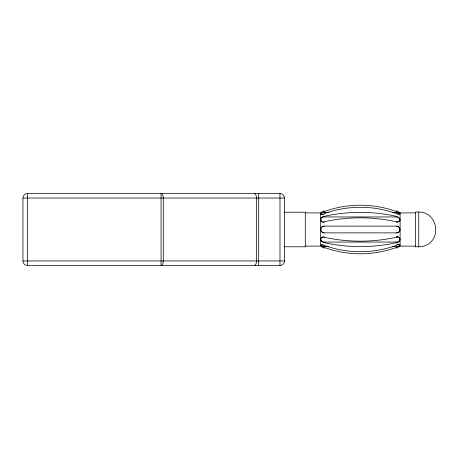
<?xml version="1.0" encoding="UTF-8"?>
<svg xmlns="http://www.w3.org/2000/svg" width="459" height="459" viewBox="0 0 459 459"><rect width="100%" height="100%" fill="white"/><g stroke="black" fill="none" stroke-linecap="round" stroke-linejoin="round"><path stroke-width="0.69" d="M418.751 246.799C443.675 246.024 439.9 208.747 415.378 212.201L415.378 246.799L418.751 246.799L418.751 212.201M400.105 212.953L415.378 212.873M27.442 193.555L279.979 193.555A4.492 4.492 0 0 1 284.471 198.047L284.471 260.953A4.492 4.492 0 0 1 279.979 265.445L27.442 265.445A4.492 4.492 0 0 1 22.95 260.953L22.95 198.047A4.492 4.492 0 0 1 27.442 193.555L27.442 265.445M22.95 198.047L284.471 198.047M284.075 212.201L305.287 212.201L305.287 246.799L284.075 246.799M323.429 214.617A3.368 1.044 0 0 1 320.812 213.487A3.368 1.044 0 0 1 324.163 212.563L328.46 212.563M392.21 212.563L396.507 212.563A3.368 1.044 0 0 1 399.858 213.487A3.368 1.044 0 0 1 397.242 214.617M323.429 222.334A3.368 2.725 0 0 1 320.812 219.379A3.368 2.725 0 0 1 324.163 216.946L396.507 216.946A3.368 2.725 0 0 1 399.858 219.379A3.368 2.725 0 0 1 397.242 222.334M324.163 226.132L396.507 226.132A3.368 3.368 0 0 1 399.875 229.5A3.368 3.368 0 0 1 396.507 232.868L324.163 232.868A3.368 3.368 0 0 1 320.789 229.5A3.368 3.368 0 0 1 324.163 226.132A3.437 3.167 66.6 0 0 320.761 229.299A3.437 3.167 66.6 0 0 324.163 232.897M323.429 236.666A3.368 2.725 0 0 0 320.812 239.621A3.368 2.725 0 0 0 324.163 242.054L396.507 242.054A3.368 2.725 0 0 0 399.875 239.426A3.368 2.725 0 0 0 396.754 236.609M305.287 246.127L320.566 246.127L320.566 212.873M415.378 246.127L400.105 246.127L400.105 212.873M323.429 244.383A3.368 1.044 0 0 0 320.812 245.513A3.368 1.044 0 0 0 324.163 246.437L328.46 246.437M392.21 246.437L396.507 246.437A3.368 1.044 0 0 0 399.858 245.513A3.368 1.044 0 0 0 397.242 244.383M22.95 260.953L284.471 260.953M305.287 212.873L320.566 212.953M399.875 219.689L399.875 219.517A3.471 2.312 28.6 0 0 396.524 216.579M396.507 211.57L396.507 212.563M396.507 216.338L396.507 216.946M396.507 221.789L396.507 222.403M396.507 236.597L396.645 237.177A3.477 2.874 -39.6 0 1 397.959 237.154M396.507 242.054L396.507 242.662M396.507 246.437L396.507 247.43M324.163 211.57L324.163 212.563M324.163 216.338L324.163 216.946M324.163 222.403L324.163 221.789A100.286 58.947 0 0 1 396.49 221.812M324.163 236.597L324.163 237.211A100.286 58.947 0 0 0 396.49 237.188M324.163 242.054L324.163 242.662M324.163 246.437L324.163 247.43M279.979 193.555L279.979 265.445M258.698 193.555L258.698 265.445M398.969 245.961A3.437 0.476 -21.1 0 1 396.587 247.011M396.49 247.39A100.286 95.38 0 0 1 324.174 247.39M324.301 248.153A3.437 1.486 23.3 0 1 320.847 245.772M396.444 244.963A3.437 1.486 -23.3 0 1 399.909 245.393A3.437 1.486 -23.3 0 1 396.364 248.153M396.49 245.307A100.286 95.38 0 0 1 324.174 245.307M324.077 247.011A3.437 0.476 21.1 0 1 320.761 245.249A3.437 0.476 21.1 0 1 324.054 245.984M396.49 242.639A100.286 58.947 0 0 1 324.174 242.639A3.552 2.37 28.6 0 1 322.706 242.077A3.471 2.438 28.7 0 1 320.818 238.64A3.471 2.438 28.7 0 1 324.146 237.429M398.033 237.005A3.471 2.811 -35.5 0 1 399.835 240.109A3.471 2.811 -35.5 0 1 396.49 242.995M396.507 226.103A3.437 3.167 66.6 0 1 399.909 229.701A3.437 3.167 66.6 0 1 396.507 232.874M324.174 216.361A100.286 58.947 0 0 1 396.49 216.361M400.041 219.729A3.471 2.748 19.4 0 1 396.513 221.691M324.169 221.944A3.488 2.886 -39.6 0 1 320.738 219.792M320.594 219.637A3.471 2.754 -18.9 0 1 324.163 216.269M396.587 211.989A3.437 0.476 21.1 0 1 399.909 213.751A3.437 0.476 21.1 0 1 396.616 213.016M324.174 211.61A100.286 95.38 0 0 1 396.49 211.61M324.174 213.693A100.286 95.38 0 0 1 396.49 213.693M324.226 214.037A3.437 1.486 -23.3 0 1 320.761 213.607A3.437 1.486 -23.3 0 1 324.301 210.847M396.364 210.847A3.437 1.486 23.3 0 1 399.818 213.228M321.696 213.039A3.437 0.476 -21.1 0 1 324.077 211.989M320.784 219.775A4.808 3.861 -12 0 1 320.784 219.603M254.269 265.445A4.492 2.215 -90 0 0 256.483 260.953L256.483 198.047A4.492 2.215 90 0 0 254.269 193.555M163.278 260.953L163.278 198.047A4.492 2.215 -90 0 0 161.069 193.555L161.069 265.445A4.492 2.215 90 0 0 163.278 260.953"/></g></svg>
